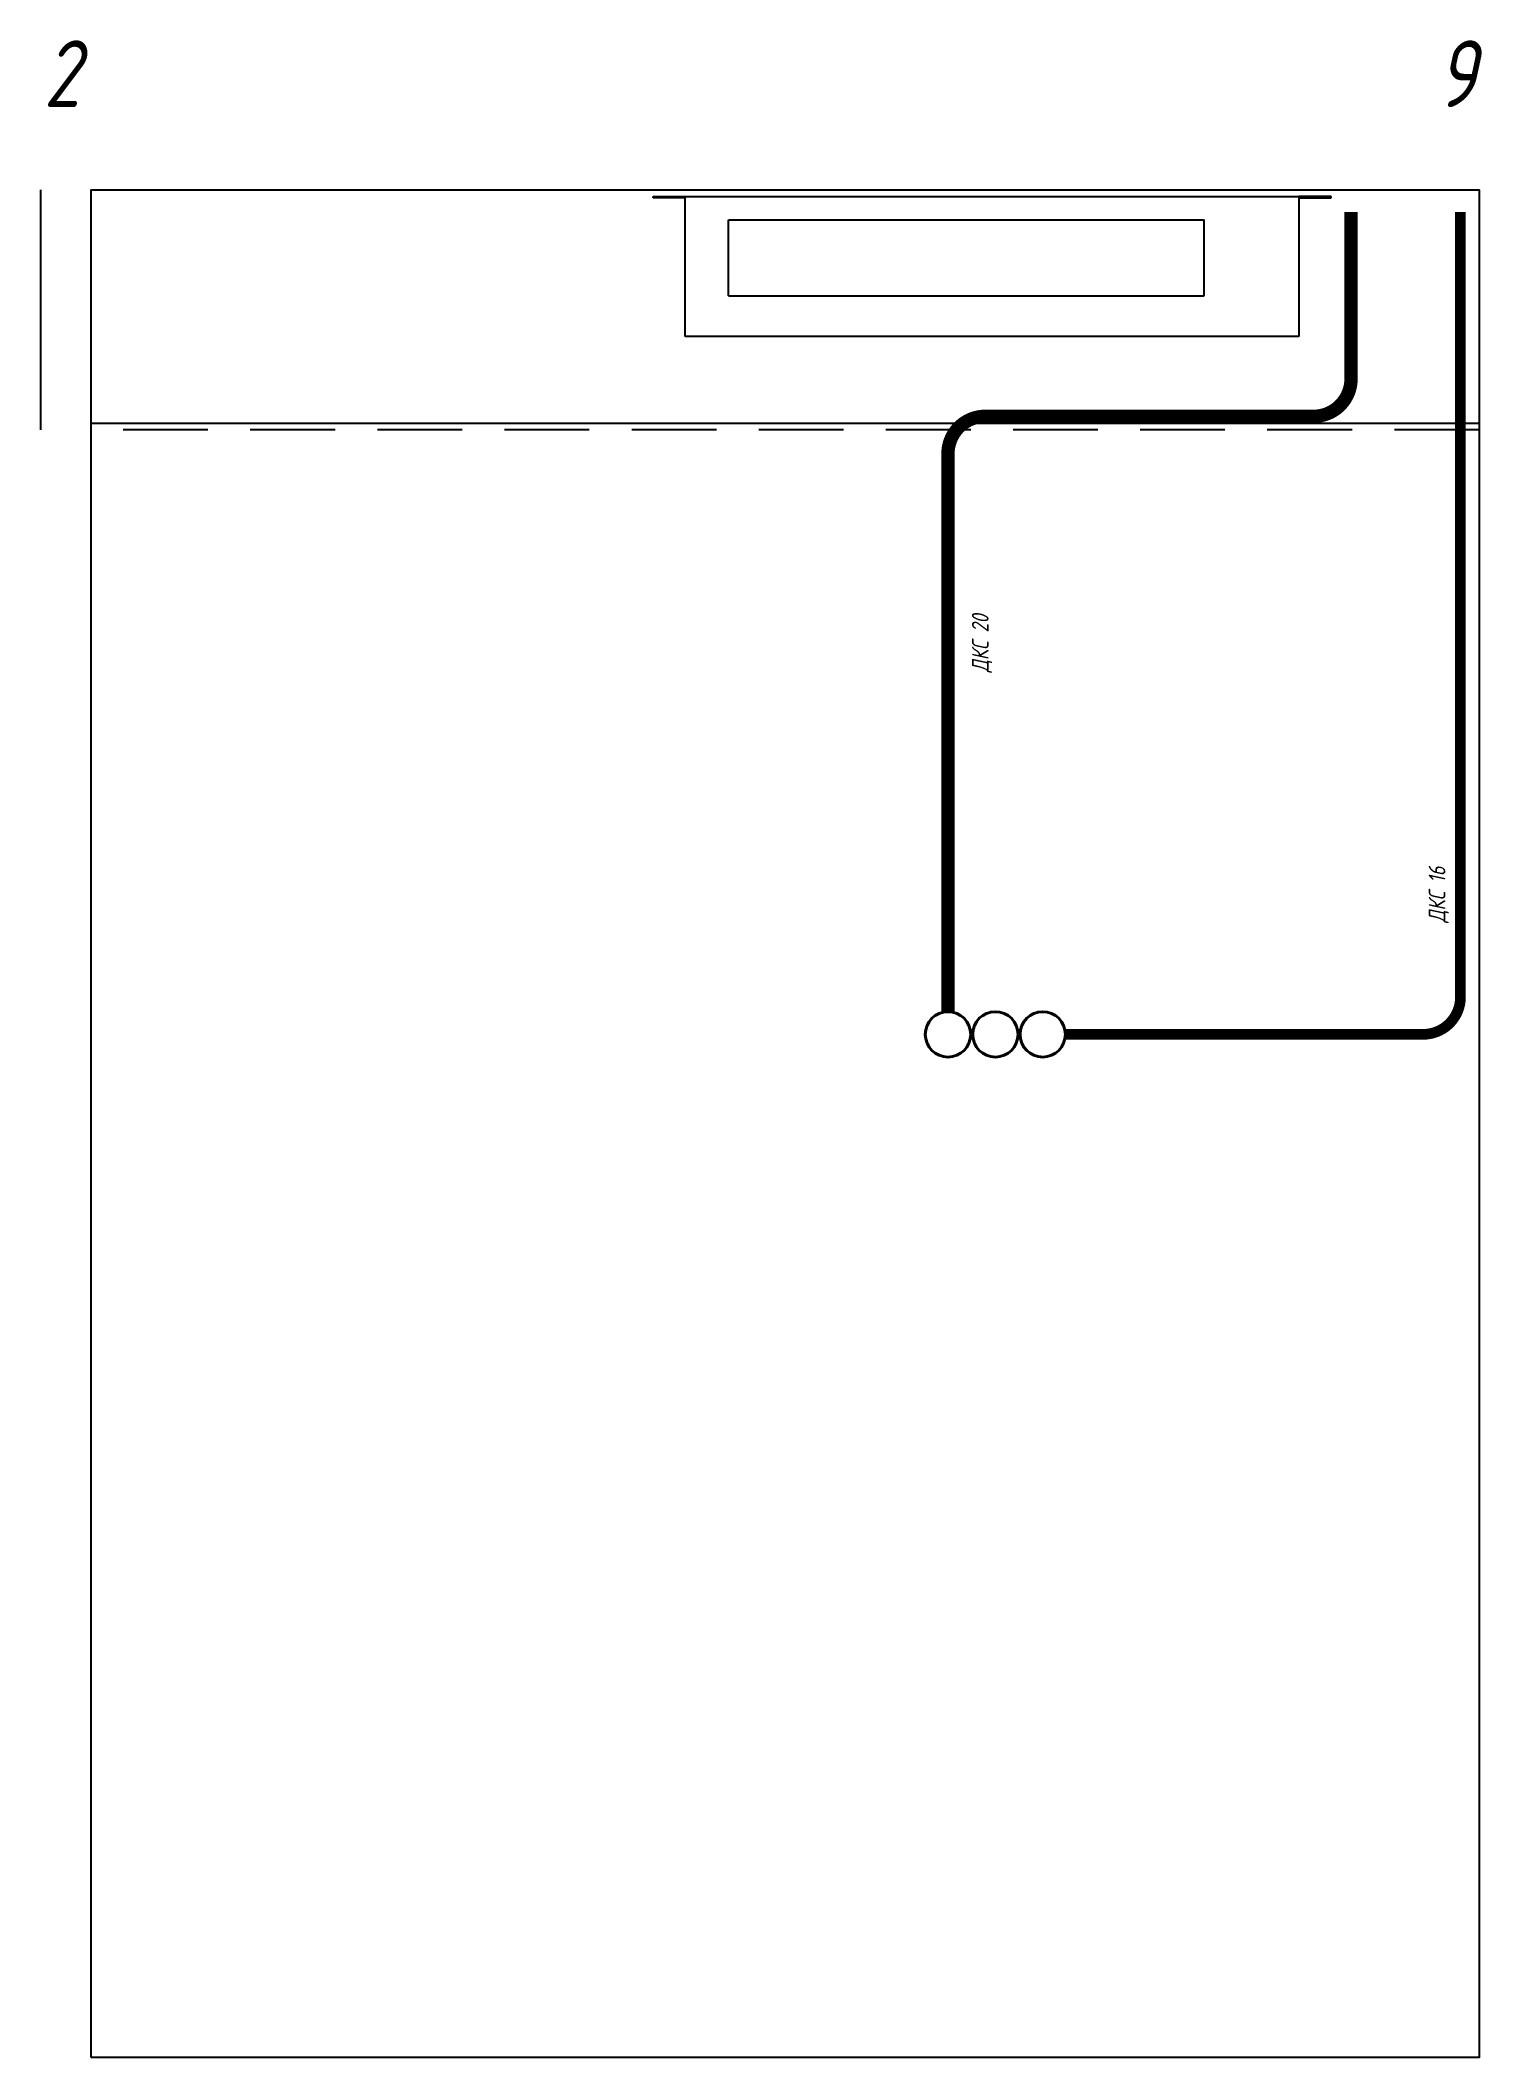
# Model space of a CAD drawing. Header units: millimetres. Extents: x -76 to 2085, y 0 to 3024.
import ezdxf
from ezdxf.enums import TextEntityAlignment as Align

# ---------------------------------------------------------------- set-up
doc = ezdxf.new("R2010")
doc.units = ezdxf.units.MM
doc.linetypes.add('DASHED', pattern=[19.05, 12.7, -6.35])
for name, color, linetype in [('01 Черновое', 7, 'Continuous'), ('02 ОВиК', 7, 'Continuous'), ('02 ЭОМ и СС', 7, 'Continuous'), ('03 Потолок', 5, 'Continuous')]:
    doc.layers.add(name, color=color, linetype=linetype)
doc.layers.add('100 noprint', color=1, linetype='Continuous', plot=False)
doc.styles.add('ГОСТ-ISOCPEUR', font='isocpeui.ttf', dxfattribs={"width": 0.8})

msp = doc.modelspace()

# ---------------------------------------------------------------- linework, layer by layer
at = {"layer": '01 Черновое'}
msp.add_lwpolyline([(0, 0), (0, 2800), (2080, 2800), (2080, 0)], close=True, dxfattribs=at)
at = {"layer": '02 ОВиК', "lineweight": -2}
for p, q in [((842, 2788), (842, 2790)), ((842, 2790), (890, 2790)), ((842, 2788), (842, 2790)), ((842, 2790), (890, 2790)), ((890, 2788), (842, 2788)), ((890, 2788), (842, 2788)), ((890, 2580), (890, 2790)), ((890, 2790), (1810, 2790)), ((890, 2790), (890, 2788)), ((890, 2580), (890, 2790)), ((890, 2790), (1810, 2790)), ((890, 2790), (890, 2788)), ((1810, 2790), (1810, 2580)), ((1858, 2790), (1810, 2790)), ((1810, 2790), (1810, 2788)), ((1810, 2790), (1810, 2580)), ((1858, 2790), (1810, 2790)), ((1810, 2790), (1810, 2788)), ((1810, 2788), (1858, 2788)), ((1810, 2788), (1858, 2788)), ((1858, 2788), (1858, 2790)), ((1858, 2788), (1858, 2790)), ((955, 2641), (955, 2755)), ((955, 2755), (1668, 2755)), ((955, 2641), (955, 2755)), ((955, 2755), (1668, 2755)), ((1668, 2641), (1668, 2755)), ((1668, 2641), (1668, 2755)), ((955, 2641), (1668, 2641)), ((955, 2641), (1668, 2641)), ((1810, 2580), (890, 2580)), ((1810, 2580), (890, 2580))]:
    msp.add_line(p, q, dxfattribs=at)
at = {"layer": '02 ОВиК', "linetype": 'DASHED', "lineweight": -2, "ltscale": 0.1}
for p, q in [((872, 2788), (872, 2790)), ((872, 2788), (872, 2790)), ((1828, 2788), (1828, 2790)), ((1828, 2788), (1828, 2790))]:
    msp.add_line(p, q, dxfattribs=at)
at = {"layer": '02 ЭОМ и СС', "color": 1, "const_width": 20}
msp.add_lwpolyline([(1284, 1568), (1284, 2404.5, -0.414214), (1340, 2460.5), (1832, 2460.5, 0.414214), (1888, 2516.5), (1888, 2767)], format="xyb", dxfattribs=at)
at = {"layer": '02 ЭОМ и СС', "color": 6, "const_width": 16}
msp.add_lwpolyline([(1460, 1534), (1996, 1534, 0.414214), (2052, 1590), (2052, 2767)], format="xyb", dxfattribs=at)
at = {"layer": '02 ЭОМ и СС', "color": 1, "lineweight": 40}
for centre in [(1284, 1534), (1355, 1534)]:
    msp.add_circle(centre, 34, dxfattribs=at)
at = {"layer": '02 ЭОМ и СС', "color": 6, "lineweight": 40}
msp.add_circle((1426, 1534), 34, dxfattribs=at)
at = {"layer": '03 Потолок', "ltscale": 10}
msp.add_line((2080, 2449.5), (0, 2449.5), dxfattribs=at)
at = {"layer": '03 Потолок', "linetype": 'DASHED', "ltscale": 10}
msp.add_line((2080, 2440), (0, 2440), dxfattribs=at)
at = {"layer": '100 noprint'}
msp.add_line((-76.1, 2800), (-76.1, 2440), dxfattribs=at)

# ---------------------------------------------------------------- texts
at = {"layer": '01 Черновое', "style": 'ГОСТ-ISOCPEUR', "width": 0.8}
for s, p in [('2', (-43.9, 2974.1)), ('9', (2046, 2974.1))]:
    msp.add_text(s, height=100, dxfattribs=at).set_placement(p, align=Align.MIDDLE)
at = {"layer": '02 ЭОМ и СС', "color": 1, "insert": (1319.9, 2076.8), "char_height": 25, "width": 270.313, "attachment_point": 1, "rotation": 90, "style": 'ГОСТ-ISOCPEUR'}
msp.add_mtext('{ДКС 20}', dxfattribs=at)
at = {"layer": '02 ЭОМ и СС', "color": 6, "insert": (2004.4, 1701.5), "char_height": 25, "width": 270.313, "attachment_point": 1, "rotation": 90, "style": 'ГОСТ-ISOCPEUR'}
msp.add_mtext('{ДКС 16}', dxfattribs=at)

doc.saveas('drawing.dxf')
